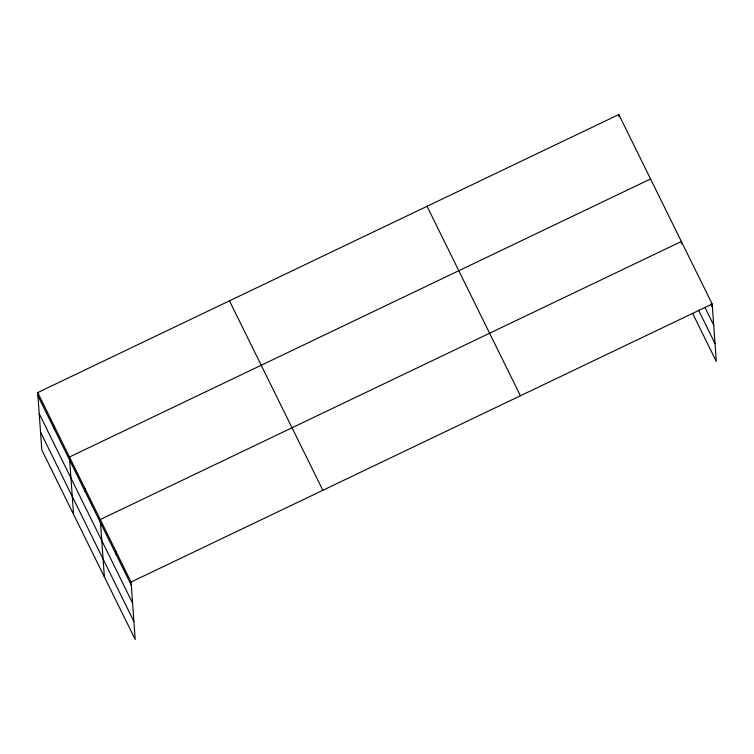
<?xml version="1.0" encoding="UTF-8"?>
<svg xmlns="http://www.w3.org/2000/svg" width="754" height="754" viewBox="0 0 754 754"><rect width="100%" height="100%" fill="white"/><g stroke="black" fill="none" stroke-linecap="round" stroke-linejoin="round"><path stroke-width="1.13" d="M37.7 392.58L131.073 582.041L135.192 639.449L41.819 449.978L37.7 392.58L618.808 114.551L712.181 304.022L716.3 361.42L692.672 313.485M650.561 178.971L69.453 456.999L73.562 514.398M131.073 582.041L712.181 304.022M710.871 304.126L712.417 307.246M704.971 307.415L713.699 325.125M698.581 310.196L715.018 343.551M427.047 206.294L520.42 395.765M229.461 300.827L322.844 490.298M37.936 395.803L131.309 585.274M39.217 413.682L132.591 603.153M40.537 432.099L133.91 621.569M681.522 243.646L681.371 241.497L100.263 519.525L104.382 576.923M618.808 114.551L618.959 116.7M115.673 550.778L115.899 554.011M84.853 488.262L85.089 491.485M53.572 424.785L53.807 428.018"/></g></svg>
